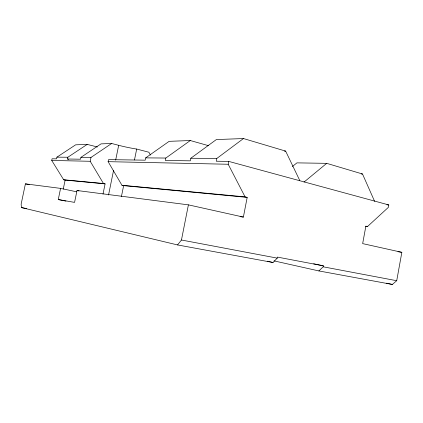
<?xml version="1.0" encoding="UTF-8"?>
<svg xmlns="http://www.w3.org/2000/svg" width="423" height="423" viewBox="0 0 423 423"><rect width="100%" height="100%" fill="white"/><g stroke="black" fill="none" stroke-linecap="round" stroke-linejoin="round"><path stroke-width="0.63" d="M274.03 260.88L318.884 270.937L392.348 284.452L396.716 280.713L401.85 252.325L362.659 243.611L365.874 226.131L367.513 226.527L388.356 207.37L388.8 204.949L228.758 161.406L216.275 161.221L216.814 158.461L243.474 138.548L285.636 151.106L299.822 180.616M318.884 270.937L323.161 266.807L323.346 265.829L313.686 263.778M76.648 191.804L60.579 188.388L25.412 183.857L21.15 204.119L21.42 207.566L177.544 244.933L273.036 262.503L277.224 258.12L277.414 257.094L323.346 265.829M240.121 216.629L243.378 217.089L247.191 197.388L245.086 196.875L121.946 185.258L108.114 161.665L108.531 159.624L145.216 160.169L145.681 157.879L169.158 141.33L190.281 140.536L208.602 145.697M245.086 196.875L228.203 164.256L228.758 161.406M243.474 138.548L216.365 139.564L190.805 158.25L190.292 160.835L165.361 160.465L165.842 158.043L190.281 140.536M177.544 244.933L181.456 240.01L188.404 204.859L243.378 217.089M108.547 194.982L113.549 170.469M115.653 160.148L118.678 145.311L111.651 143.482L101.028 143.878L80.936 157.351L80.55 159.207L67.484 159.011L67.849 157.24L87.207 144.396L97.375 146.982M121.412 196.626L123.643 185.639L247.191 197.388M134.482 159.92L136.687 149.049L135.059 148.801A22.593 2.485 11.8 0 1 118.678 145.311M103.006 194.078L105.089 183.878L103.466 183.513L90.205 161.279L90.998 157.43L111.651 143.482M65.946 201.115L58.263 199.55L60.579 188.388M63.249 189.118L65.126 180.076L105.089 183.878M188.404 204.859L77.023 190.509L74.57 202.384L58.263 199.55M65.126 180.076L63.667 179.754L51.728 160.449L52.071 158.784L56.571 158.852L56.925 157.155L75.643 144.83L87.207 144.396M304.042 182.075L326.704 163.341L362.511 174.006L374.604 201.343M292.351 166.546L296.92 162.871L326.704 163.341M284.335 151.117L285.636 151.106M56.925 157.155L67.849 157.24M80.936 157.351L90.998 157.43M145.681 157.879L165.842 158.043M190.805 158.25L216.814 158.461M51.728 160.449L90.205 161.279M108.114 161.665L228.203 164.256M361.205 173.959L362.511 174.006M386.892 204.785L388.8 204.949M63.667 179.754L103.466 183.513M365.551 226.279L367.513 226.527M397.953 251.696L401.85 252.325M181.456 240.01L277.224 258.12M323.161 266.807L396.716 280.713M21.42 207.566L26.612 208.56M25.412 183.857L29.272 184.666M77.023 190.509L78.953 190.921M386.553 283.183L392.348 284.452M121.946 185.258L123.643 185.639M267.32 261.197L273.036 262.503M67.484 159.011L68.764 159.318M136.687 149.049L148.87 152.227L150.456 155.061"/></g></svg>
